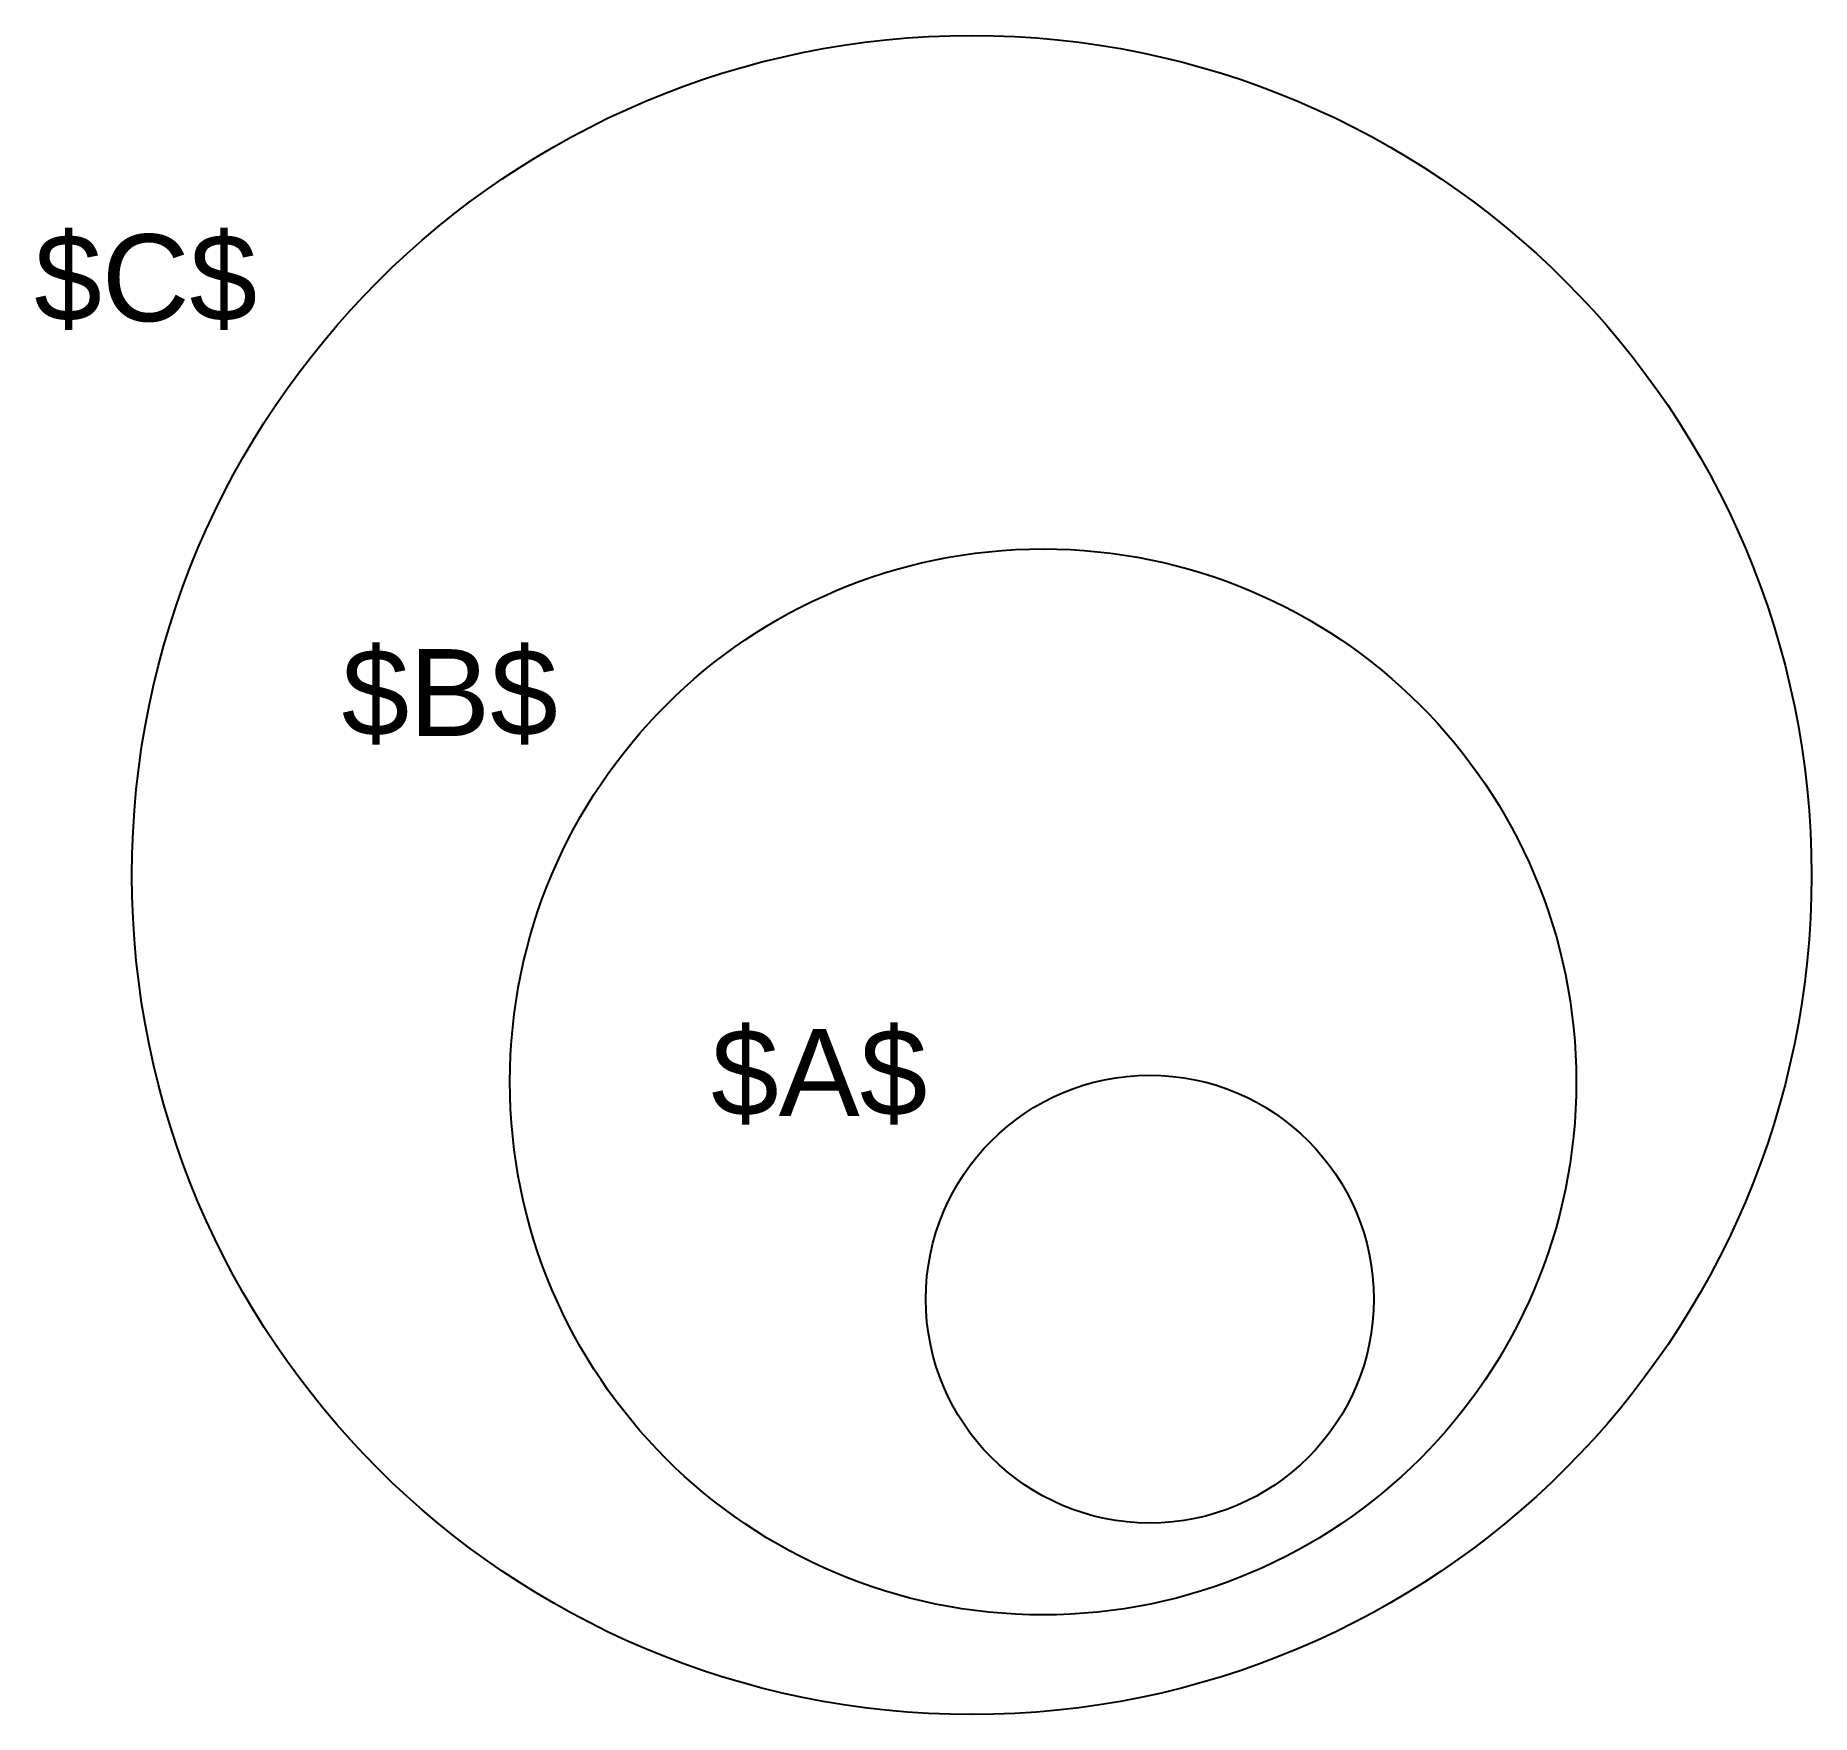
# Model space of a CAD drawing. Header units: inches. Extents: x 371 to 779, y 294 to 680.
import ezdxf
from ezdxf.enums import TextEntityAlignment as Align

# ---------------------------------------------------------------- set-up
doc = ezdxf.new("R2010")
doc.units = ezdxf.units.IN
doc.header["$MEASUREMENT"] = 0
doc.styles.get("Standard").update_dxf_attribs({"font": 'arial.ttf'})

msp = doc.modelspace()

# ---------------------------------------------------------------- linework, layer by layer
for centre, radius in [((586.19, 487.05), 193.07), ((602.6, 439.47), 122.57), ((627.13, 389.51), 51.5)]:
    msp.add_circle(centre, radius)

# ---------------------------------------------------------------- texts
for s, p in [('$C$', (421.9, 608.41)), ('$B$', (491.03, 513.01)), ('$A$', (575.98, 425.63))]:
    msp.add_text(s, height=20).set_placement(p, align=Align.BOTTOM_RIGHT)

doc.saveas('drawing.dxf')
